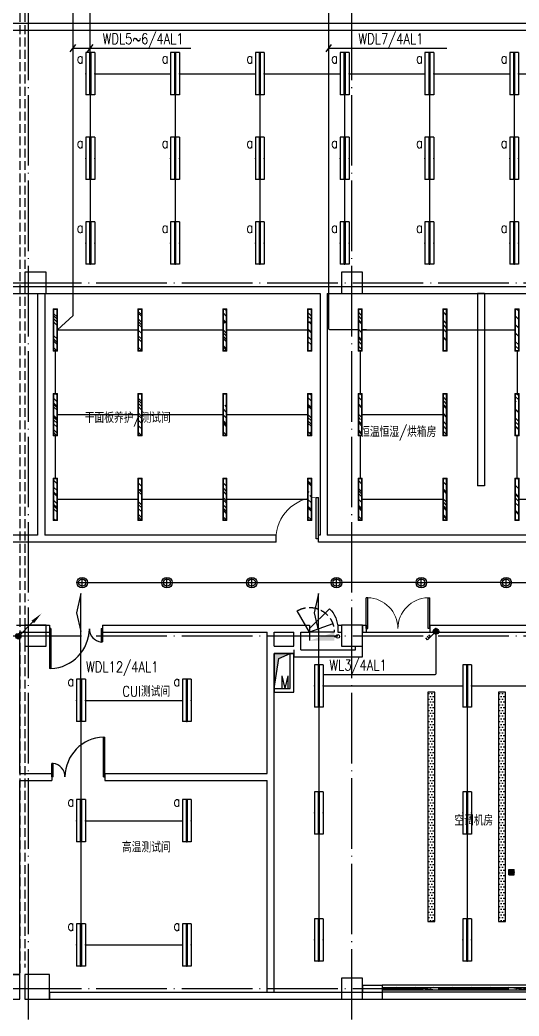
# Model space of a CAD drawing. Extents: x -621157 to 1764546, y -106808 to 741893.
# Drawn here: x 238100 to 252230, y 299222 to 327450 of the extents above; entities that cross this region are included whole.
import ezdxf
from ezdxf.enums import TextEntityAlignment as Align

# ---------------------------------------------------------------- set-up
doc = ezdxf.new("R2010")
doc.units = 0
doc.header["$LTSCALE"] = 1000
doc.header["$MEASUREMENT"] = 0
doc.linetypes.add('XREF-A-101-平面图_t3$0$DASH', pattern=[0.35, 0.25, -0.1])
doc.linetypes.add('XREF-A-101-平面图_t3$0$DOTE', pattern=[2.42, 2, -0.2, 0.02, -0.2])
for name, color, linetype in [('0-底图', 7, 'Continuous'), ('A-吊顶图及精装修区域', 7, 'Continuous'), ('EQUIP-照明', 3, 'Continuous'), ('I-LIGHT', 3, 'Continuous'), ('SIG_TEXT', 2, 'Continuous'), ('TEL_TEXT', 7, 'Continuous'), ('WIRE-照明', 4, 'Continuous'), ('XREF-A-101-平面图_t3$0$A-COLUMN', 8, 'Continuous'), ('XREF-A-101-平面图_t3$0$A-DOTE', 8, 'Continuous'), ('XREF-A-101-平面图_t3$0$A-GROUND', 8, 'Continuous'), ('XREF-A-101-平面图_t3$0$A-PUB_HATCH', 8, 'Continuous'), ('XREF-A-101-平面图_t3$0$A-ROOM-CH', 8, 'Continuous'), ('XREF-A-101-平面图_t3$0$A-SEE', 8, 'Continuous'), ('XREF-A-101-平面图_t3$0$A-WALL', 8, 'Continuous'), ('XREF-A-101-平面图_t3$0$A-WALL-FILL', 8, 'Continuous'), ('XREF-A-101-平面图_t3$0$A-WINDOW', 8, 'Continuous'), ('XREF-A-101-平面图_t3$0$M-HOLE', 8, 'Continuous'), ('XREF-A-101-平面图_t3$0$P-EQUIPMENT', 8, 'Continuous'), ('XREF-A-101-平面图_t3$0$PUB_TEXT', 8, 'Continuous'), ('XREF-A-101-平面图_t3$0$水-尺寸', 8, 'Continuous')]:
    doc.layers.add(name, color=color, linetype=linetype)
doc.layers.add('灯具图例与顶面填充$0$I-C-light', color=3, linetype='Continuous', lineweight=13)
doc.styles.add('_TEL_DIM', font='SIMPLEX', dxfattribs={"width": 0.8, "height": 3.5, "bigfont": 'HZTXT'})
doc.styles.add('DIM_FONT', font='ROMANS', dxfattribs={"width": 0.8, "bigfont": 'HZDXC'})
doc.styles.get("Standard").update_dxf_attribs({"font": 'romans.shx', "bigfont": 'HZDXC.SHX'})
doc.styles.add('XREF-A-101-平面图_t3$0$-HZDXCROMANS', font='ROMANS.shx', dxfattribs={"bigfont": 'HZDXC.shx'})
doc.styles.add('XREF-A-101-平面图_t3$0$hzdxcROMANS', font='ROMANS', dxfattribs={"width": 0.8, "bigfont": 'HZDXC'})
doc.styles.add('XZC', font='SIMPLEX.SHX', dxfattribs={"width": 0.7, "bigfont": 'hztxt.shx'})
doc.linetypes.add('Ground', pattern='A,0.75,-0.125,[135,sr.shx,S=0.1,R=0,X=-0.15,Y=0],0.125,-0.125', length=1.125)
doc.linetypes.add('LED_LINE', pattern='A,12.7,-5.08,["LED",XZC,S=2.54,R=0,X=-2.54,Y=-1.27],-6.35', length=24.13)
doc.dimstyles.get("Standard").update_dxf_attribs({"dimscale": 100, "dimtxt": 3.5, "dimasz": 1, "dimexe": 2.5, "dimexo": 3, "dimgap": 1.5, "dimtad": 1, "dimdec": 0, "dimzin": 0, "dimdsep": 46, "dimtxsty": 'Standard', "dimblk": 'ARCHTICK', "dimcen": 0.09, "dimadec": 0, "dimazin": 0, "dimtfac": 1, "dimtdec": 0, "dimtix": 1, "dimtmove": 2, "dimatfit": 3, "dimfxl": 0, "dimtolj": 1, "dimtzin": 0, "dimarcsym": 0})

# ---------------------------------------------------------------- blocks, each defined once
blk = doc.blocks.new('XREF-A-101-平面图_t3$0$柱网4F')
at = {"layer": 'XREF-A-101-平面图_t3$0$A-COLUMN'}
for points in [[(38240, -20300), (38840, -20300), (38840, -19700), (38240, -19700)], [(47200, -20300), (47800, -20300), (47800, -19700), (47200, -19700)], [(38240, -30300), (38840, -30300), (38840, -29700), (38240, -29700)], [(47200, -30300), (47800, -30300), (47800, -29700), (47200, -29700)], [(37400, -40300), (38100, -40300), (38100, -39600), (37400, -39600)], [(38240, -40300), (38940, -40300), (38940, -39600), (38240, -39600)], [(47200, -40300), (47800, -40300), (47800, -39700), (47200, -39700)]]:
    blk.add_lwpolyline(points, close=True, dxfattribs=at)
blk = doc.blocks.new('XREF-A-101-平面图_t3$0$ROOM')
at = {"layer": 'XREF-A-101-平面图_t3$0$A-ROOM-CH', "style": 'XREF-A-101-平面图_t3$0$-HZDXCROMANS', "width": 0.6}
for tag, p in [('中文房间名称', (0, -1000)), ('英文房间名称', (0, -1500))]:
    blk.add_attdef(tag, text='', height=300, dxfattribs=at).set_placement(p, align=Align.CENTER)
blk = doc.blocks.new('_ArchTick')
at = {"color": 0, "linetype": 'ByBlock', "const_width": 0.4}
blk.add_lwpolyline([(-0.5, -0.5), (0.5, 0.5)], dxfattribs=at)
blk = doc.blocks.new('*D25423')
at = {"layer": 'Defpoints', "color": 0}
blk.add_point((0, 0), dxfattribs=at)
blk.add_point((0, 0), dxfattribs=at)
blk.add_point((0, 0), dxfattribs=at)
blk.add_point((0, 0), dxfattribs=at)
at = {"layer": 'XREF-A-101-平面图_t3$0$水-尺寸', "color": 0, "linetype": 'ByBlock', "lineweight": -2}
blk.add_line((0, 300), (0, 250), dxfattribs=at)
blk.add_line((0, 300), (0, 250), dxfattribs=at)
blk.add_arc((0, 0), 0, 180, 180, dxfattribs=at)
at = {"layer": 'XREF-A-101-平面图_t3$0$水-尺寸', "color": 0, "linetype": 'ByBlock', "lineweight": -2, "xscale": 100, "yscale": 100, "zscale": 100}
for rotation in [90, 90.00000000000001]:
    blk.add_blockref('_ArchTick', (0, 0), dxfattribs=dict(at, rotation=rotation))
at = {"layer": 'XREF-A-101-平面图_t3$0$水-尺寸', "color": 0, "insert": (0, 0), "char_height": 350, "attachment_point": 5}
blk.add_mtext('\\A1;0%%d', dxfattribs=at)
blk = doc.blocks.new('XREF-A-101-平面图_t3$0$地漏1')
for p, q in [((-75, -75), (-75, 75)), ((75, 75), (-75, 75)), ((-40, 75), (-40, -75)), ((0, 75), (0, -75)), ((40, 75), (40, -75)), ((75, -75), (75, 75)), ((75, -75), (-75, -75))]:
    blk.add_line(p, q)
blk.add_circle((0, 0), 75)
blk = doc.blocks.new('XREF-A-101-平面图_t3$0$G$C763C4DB6')
at = {"layer": 'XREF-A-101-平面图_t3$0$PUB_TEXT', "zscale": 0.5, "rotation": 270}
blk.add_blockref('XREF-A-101-平面图_t3$0$地漏1', (-2007, 200000), dxfattribs=at)
blk = doc.blocks.new('XREF-A-101-平面图_t3$0$轴网(3)')
at = {"layer": 'XREF-A-101-平面图_t3$0$A-DOTE', "linetype": 'XREF-A-101-平面图_t3$0$DOTE'}
for p, q in [((38340, -3300), (38340, 43300)), ((47500, -3300), (47500, 43300)), ((-3300, 20000), (69800, 20000)), ((-3300, 10000), (69800, 10000)), ((-3300, 0), (69800, 0))]:
    blk.add_line(p, q, dxfattribs=at)
blk = doc.blocks.new('XREF-A-101-平面图_t3$0$WINDOW2DLIB$SYSLIB$00000012')
at = {"color": 0}
for points in [[(-0.5, 0.5), (-0.5, -0.5)], [(0.5, 0.5), (-0.5, 0.5)], [(0.5, -0.5), (0.5, 0.5)], [(-0.5, 0.1667), (0.5, 0.1667)], [(-0.3839, -0.1667), (-0.448, 0.1667)], [(-0.3159, -0.1667), (-0.38, 0.1667)], [(-0.2479, -0.1667), (-0.312, 0.1667)], [(-0.1799, -0.1667), (-0.244, 0.1667)], [(-0.1119, -0.1667), (-0.176, 0.1667)], [(-0.0439, -0.1667), (-0.108, 0.1667)], [(0.0241, -0.1667), (-0.04, 0.1667)], [(0.0921, -0.1667), (0.028, 0.1667)], [(0.16, -0.1667), (0.0959, 0.1667)], [(0.228, -0.1667), (0.1639, 0.1667)], [(0.296, -0.1667), (0.2319, 0.1667)], [(0.364, -0.1667), (0.2999, 0.1667)], [(0.432, -0.1667), (0.3679, 0.1667)], [(0.5, -0.1667), (0.4359, 0.1667)], [(-0.4519, -0.1667), (-0.5, 0.0836)], [(-0.5, -0.1667), (0.5, -0.1667)], [(0.5, -0.5), (-0.5, -0.5)]]:
    blk.add_lwpolyline(points, dxfattribs=at)
blk = doc.blocks.new('XREF-A-101-平面图_t3$0$DOOR2DLIB$SYSLIB$00000108')
at = {"color": 0}
for p, q in [((-0.5, 0), (-0.5, 0.4875)), ((-0.475, 0.4875), (-0.5, 0.4875)), ((-0.475, 0), (-0.475, 0.4875)), ((0.475, 0), (0.475, 0.4875)), ((0.475, 0.4875), (0.5, 0.4875)), ((0.5, 0), (0.5, 0.4875)), ((-0.5, 0), (-0.475, 0)), ((0.5, 0), (0.475, 0))]:
    blk.add_line(p, q, dxfattribs=at)
at = {"color": 0, "lineweight": 13}
for centre, start, end in [((-0.4875, 0), 0, 88.53072), ((0.4875, 0), 91.46928, 180)]:
    blk.add_arc(centre, 0.4875, start, end, dxfattribs=at)
blk = doc.blocks.new('XREF-A-101-平面图_t3$0$DOOR2DLIB$SYSLIB$00000123')
at = {"color": 0}
for p, q in [((0.475, -0.001), (0.475, 0.752)), ((0.475, 0.752), (0.5, 0.752)), ((0.5, -0.001), (0.5, 0.752)), ((-0.5, 0), (-0.5, 0.252)), ((-0.475, 0.252), (-0.5, 0.252)), ((-0.475, 0), (-0.475, 0.252)), ((-0.475, 0), (-0.5, 0)), ((0.475, -0.001), (0.5, -0.001))]:
    blk.add_line(p, q, dxfattribs=at)
for centre, radius, start, end in [((0.505, -0.002), 0.755, 92.2493, 179.7238), ((-0.501, 0.003), 0.251, 359.7899, 84.0974)]:
    blk.add_arc(centre, radius, start, end, dxfattribs=at)
blk = doc.blocks.new('XREF-A-101-平面图_t3$0$DOOR2DLIB$SYSLIB$00000107')
at = {"color": 0}
for p, q in [((0.45, 0.975), (0.5, 0.975)), ((0.45, 0), (0.45, 0.975)), ((0.5, 0), (0.5, 0.975)), ((0.5, 0), (0.45, 0))]:
    blk.add_line(p, q, dxfattribs=at)
at = {"color": 0, "lineweight": 13}
blk.add_arc((0.475, 0), 0.975, 91.4693, 180, dxfattribs=at)
blk = doc.blocks.new('XREF-A-101-平面图_t3$0$DOOR2DLIB$SYSLIB$00000101')
at = {"color": 0}
blk.add_line((0.5, 0), (-0.207, 0.707), dxfattribs=at)
blk.add_arc((0.5, 0), 1, 135, 180, dxfattribs=at)
blk = doc.blocks.new('筒灯')
at = {"color": 8}
for p, q in [((150, 0), (-150, 0)), ((0, 150), (0, -150))]:
    blk.add_line(p, q, dxfattribs=at)
blk.add_circle((0, 0), 150)
blk.add_circle((0, 0), 102, dxfattribs=at)
blk = doc.blocks.new('$equip_U$00000103(3T96GD2-PC)')
for p, q in [((-1.2, 0.25), (1.2, 0.25)), ((-1.2, 0.25), (-1.2, -0.25)), ((1.2, 0.25), (1.2, -0.25)), ((-1.2, -0.25), (1.2, -0.25))]:
    blk.add_line(p, q)
at = {"const_width": 0.14}
blk.add_lwpolyline([(-1.2, 0), (1.2, 0)], dxfattribs=at)
for p in [(-1.2, 0), (0, 0.25), (1.2, 0), (0, -0.25)]:
    blk.add_point(p)
at = {"color": 7, "style": '_TEL_DIM', "flags": 1}
for tag in ['A', 'REMARK']:
    blk.add_attdef(tag, text='', height=0.00002, dxfattribs=at).set_placement((0, 0), align=Align.MIDDLE_CENTER)
blk = doc.blocks.new('$equip_U$00000113(3T96GD2-PC)')
blk.add_blockref('$equip_U$00000103(3T96GD2-PC)', (0, 0))
at = {"color": 7, "style": '_TEL_DIM', "flags": 1}
for tag in ['A', 'REMARK']:
    blk.add_attdef(tag, text='', height=0.00002, dxfattribs=at).set_placement((0, 0), align=Align.MIDDLE_CENTER)
blk = doc.blocks.new('$equip_U$00000128(7WHLKQ2-PC)')
blk.add_blockref('$equip_U$00000113(3T96GD2-PC)', (0, 0))
at = {"color": 7, "style": '_TEL_DIM', "flags": 1}
blk.add_attdef('A', text='', height=0.00002, dxfattribs=at).set_placement((0, 0), align=Align.MIDDLE_CENTER)
blk = doc.blocks.new('灯具图例与顶面填充$0$顶面图例$0$16-吊线灯-011')
at = {"color": 8}
blk.add_wipeout([(0, 35), (0, -25), (600, -25), (600, 35)], dxfattribs=at)
at = {"linetype": 'ByBlock'}
h = blk.add_hatch(dxfattribs=at)
h.set_pattern_fill('AR-RROOF', color=250, scale=5, angle=45)
h.set_pattern_definition([(45, (-809054.52, -461832.93), (107.763073, 287.368196), [1905, -254, 635, -127]), (45, (-808979.98, -461668.59), (-209.239968, 29.634845), [381, -41.91, 762, -95.25]), (45, (-809085.95, -461711.69), (406.805602, 527.141034), [1016, -177.8, 508, -127])])
h.paths.add_polyline_path([(10, 25), (590, 25), (590, -15), (10, -15)])
at = {"color": 0, "linetype": 'ByBlock'}
for points in [[(0, 35), (600, 35), (600, -25), (0, -25)], [(10, 25), (590, 25), (590, -15), (10, -15)]]:
    blk.add_lwpolyline(points, close=True, dxfattribs=at)
blk = doc.blocks.new('G$C573A90DD')
at = {"layer": '灯具图例与顶面填充$0$I-C-light', "xscale": 2, "yscale": 2, "zscale": 2, "rotation": 90}
for p in [(39110, -21934), (41510, -21934), (43910, -21934), (46310, -21934), (47741, -21934), (50141, -21934), (52180, -21934), (39110, -24334), (41510, -24334), (43910, -24334), (46310, -24334), (47741, -24334), (50141, -24334), (52180, -24334), (39110, -26734), (41510, -26734), (43910, -26734), (46310, -26734), (47741, -26734), (50141, -26734), (52180, -26734)]:
    blk.add_blockref('灯具图例与顶面填充$0$顶面图例$0$16-吊线灯-011', p, dxfattribs=at)
blk = doc.blocks.new('*X14702')
at = {"color": 0, "linetype": 'Continuous'}
for p, q in [((192.59, 446.72), (193.93, 448.06)), ((192.65, 447.21), (193.44, 448)), ((192.67, 446.38), (194.27, 447.98)), ((192.81, 446.1), (194.55, 447.84)), ((193.01, 445.87), (194.78, 447.64)), ((193.27, 445.7), (194.95, 447.39)), ((193.58, 445.59), (195.06, 447.07)), ((193.98, 445.57), (195.08, 446.67))]:
    blk.add_line(p, q, dxfattribs=at)
blk = doc.blocks.new('$equip$00001964')
for p, q in [((0.147, 0.356), (0.625, 0.833)), ((0.625, 0.833), (0.766, 0.692)), ((0.399, 0.607), (0.54, 0.466)), ((0.512, 0.72), (0.653, 0.579))]:
    blk.add_line(p, q)
blk.add_circle((0, 0.208), 0.208)
for p in [(-0.208, 0.208), (0, 0.417), (0, 0), (0.208, 0.208)]:
    blk.add_point(p)
for points in [[(-0.18, 0.313), (0.18, 0.313), (-0.208, 0.208), (0.208, 0.208)], [(-0.18, 0.104), (0.18, 0.104), (-0.208, 0.208), (0.208, 0.208)], [(-0.104, 0.389), (0.104, 0.389), (-0.18, 0.313), (0.18, 0.313)], [(-0.104, 0.028), (0.104, 0.028), (-0.18, 0.104), (0.18, 0.104)], [(0, 0.417), (0, 0.417), (-0.104, 0.389), (0.104, 0.389)], [(0, 0), (0, 0), (-0.104, 0.028), (0.104, 0.028)]]:
    blk.add_solid(points)
at = {"layer": 'TEL_TEXT', "style": '_TEL_DIM', "flags": 1}
blk.add_attdef('A', text='', height=0.00002, dxfattribs=at).set_placement((0, 0), align=Align.MIDDLE_CENTER)
blk = doc.blocks.new('XREF-A-101-平面图_t3$0$单出口消火栓新')
for p, q in [((-240, 700), (-846.2, 1050)), ((-479.4, 42.2), (-240, 700)), ((-240, 0), (-240, 700)), ((-240, 700), (0, 700))]:
    blk.add_line(p, q)
at = {"color": 0, "linetype": 'XREF-A-101-平面图_t3$0$DASH'}
blk.add_arc((-240, 700), 700, 150, 270, dxfattribs=at)
blk.add_solid([(-240, 0), (0, 0), (0, 700)])
at = {"layer": 'XREF-A-101-平面图_t3$0$水-尺寸', "linetype": 'ByBlock'}
dim = blk.add_angular_dim_3p(base=(0, 0), center=(0, 0), p1=(0, 0), p2=(0, 0), dimstyle='Standard', dxfattribs=at)
dim.commit()
dim.dimension.update_dxf_attribs({"geometry": '*D25423', "text_midpoint": (0, 0)})
blk = doc.blocks.new('*U25256')
at = {"layer": 'XREF-A-101-平面图_t3$0$P-EQUIPMENT', "color": 10}
blk.add_line((0, 120), (50, 120), dxfattribs=at)
at = {"layer": 'XREF-A-101-平面图_t3$0$P-EQUIPMENT'}
blk.add_circle((100, 120), 50, dxfattribs=at)
at = {"layer": 'XREF-A-101-平面图_t3$0$P-EQUIPMENT', "xscale": -1, "rotation": 90}
blk.add_blockref('XREF-A-101-平面图_t3$0$单出口消火栓新', (0, 0), dxfattribs=at)
blk = doc.blocks.new('XREF-A-101-平面图_t3$0$G$C156FCA62')
at = {"layer": 'XREF-A-101-平面图_t3$0$P-EQUIPMENT'}
blk.add_blockref('*U25256', (47000, 309860), dxfattribs=at)
blk = doc.blocks.new('*U25374')
at = {"layer": 'XREF-A-101-平面图_t3$0$P-EQUIPMENT', "color": 10}
blk.add_line((0, 120), (50, 120), dxfattribs=at)
at = {"layer": 'XREF-A-101-平面图_t3$0$P-EQUIPMENT'}
blk.add_circle((100, 120), 50, dxfattribs=at)
at = {"layer": 'XREF-A-101-平面图_t3$0$P-EQUIPMENT', "xscale": -1, "rotation": 90}
blk.add_blockref('XREF-A-101-平面图_t3$0$单出口消火栓新', (0, 0), dxfattribs=at)
blk = doc.blocks.new('XREF-A-101-平面图_t3$0$G$C646F86AA')
at = {"layer": 'XREF-A-101-平面图_t3$0$P-EQUIPMENT'}
blk.add_blockref('*U25374', (47000, 309860), dxfattribs=at)
blk = doc.blocks.new('XREF-A-101-平面图_t3')
at = {"layer": 'XREF-A-101-平面图_t3$0$A-PUB_HATCH'}
h = blk.add_hatch(color=256, dxfattribs=at)
h.dxf.hatch_style = 1
h.paths.add_polyline_path([(245750, 309500), (245300, 309500), (245300, 308500), (245432, 309352)])
h = blk.add_hatch(dxfattribs=at)
h.set_pattern_fill('DOTS', color=256, scale=50)
h.set_pattern_definition([(0, (10445, 300900), (39.6875, 79.375), [0, -79.375])])
h.paths.add_polyline_path([(249850, 308400), (249650, 308400), (249650, 301900), (249850, 301900)])
h = blk.add_hatch(dxfattribs=at)
h.set_pattern_fill('DOTS', color=256, scale=50)
h.set_pattern_definition([(0, (12445, 300900), (39.6875, 79.375), [0, -79.375])])
h.paths.add_polyline_path([(251850, 308400), (251650, 308400), (251650, 301900), (251850, 301900)])
at = {"layer": 'XREF-A-101-平面图_t3$0$A-GROUND', "linetype": 'XREF-A-101-平面图_t3$0$DASH'}
for points in [[(238100, 339200), (238100, 300400)], [(238240, 339200), (238240, 300600)]]:
    blk.add_lwpolyline(points, dxfattribs=at)
at = {"layer": 'XREF-A-101-平面图_t3$0$A-SEE'}
blk.add_lwpolyline([(248350, 299700), (256150, 299700)], dxfattribs=at)
at = {"layer": 'XREF-A-101-平面图_t3$0$A-WALL'}
for p, q in [((255900, 327350), (221400, 327350)), ((255900, 327150), (221400, 327150)), ((232050, 319900), (238700, 319900)), ((238700, 319900), (246700, 319900)), ((246700, 319900), (257800, 319900)), ((246700, 319900), (246700, 319900)), ((232150, 319700), (238600, 319700)), ((238600, 319700), (238600, 312850)), ((238800, 319700), (238800, 312850)), ((238800, 319700), (246600, 319700)), ((246600, 319700), (246600, 312850)), ((246800, 319700), (246800, 312850)), ((246800, 319700), (257800, 319700)), ((251050, 319700), (251050, 314250)), ((251250, 319700), (251050, 319700)), ((251250, 319700), (251250, 314250)), ((251250, 314250), (251050, 314250)), ((238600, 312850), (233450, 312850)), ((245350, 312850), (238800, 312850)), ((246600, 312850), (246550, 312850)), ((247400, 312850), (246800, 312850)), ((255100, 312850), (247400, 312850)), ((238700, 312650), (233450, 312650)), ((245350, 312650), (238700, 312650)), ((246700, 312650), (246550, 312650)), ((247300, 312650), (246700, 312650)), ((247500, 312650), (247300, 312650)), ((255100, 312650), (247500, 312650)), ((238000, 310300), (238940, 310300)), ((240440, 310300), (245200, 310300)), ((245200, 310300), (245950, 310300)), ((245950, 310300), (246300, 310300)), ((247100, 310300), (247200, 310300)), ((247200, 310300), (247200, 310100)), ((247800, 310300), (247900, 310300)), ((247800, 310300), (247800, 310100)), ((249700, 310300), (257500, 310300)), ((238100, 310100), (238940, 310100)), ((238100, 306100), (238100, 310100)), ((240440, 310100), (245100, 310100)), ((245100, 309600), (245100, 310100)), ((245300, 309700), (245300, 310100)), ((245300, 310100), (245850, 310100)), ((245850, 309700), (245850, 310100)), ((246050, 310100), (246300, 310100)), ((246050, 309600), (246050, 310100)), ((247100, 310100), (247200, 310100)), ((247800, 310100), (247900, 310100)), ((249700, 310100), (257500, 310100)), ((245300, 309700), (245850, 309700)), ((247600, 309600), (247600, 309700)), ((247600, 309700), (247800, 309700)), ((247800, 309400), (247800, 309700)), ((245100, 306100), (245100, 309600)), ((245300, 309500), (245850, 309500)), ((245300, 306000), (245300, 309500)), ((245850, 309600), (245850, 309400)), ((245850, 309400), (245950, 309400)), ((245950, 309400), (247800, 309400)), ((246050, 309600), (247600, 309600)), ((238100, 306100), (239000, 306100)), ((240500, 306100), (245100, 306100)), ((245300, 299900), (245300, 306000)), ((238100, 305900), (239000, 305900)), ((238100, 300400), (238100, 305900)), ((240500, 305900), (245100, 305900)), ((245100, 299900), (245100, 305900)), ((237900, 300400), (238100, 300400)), ((245100, 299900), (245300, 299900))]:
    blk.add_line(p, q, dxfattribs=at)
for points in [[(245350, 312650), (245350, 312850)], [(246550, 312650), (246550, 312850)], [(238940, 310300), (238940, 310100)], [(240440, 310300), (240440, 310100)], [(246300, 310300), (246300, 310100)], [(247100, 310300), (247100, 310100)], [(247900, 310300), (247900, 310100)], [(249700, 310300), (249700, 310100)], [(239000, 306100), (239000, 305900)], [(240500, 306100), (240500, 305900)]]:
    blk.add_lwpolyline(points, dxfattribs=at)
at = {"layer": 'XREF-A-101-平面图_t3$0$A-WALL-FILL', "color": 171}
for p, q in [((247800, 300100), (248350, 300100)), ((247800, 300100), (247800, 299900)), ((238940, 299900), (248350, 299900)), ((238940, 299900), (238940, 299700)), ((247800, 299900), (248350, 299900)), ((248350, 299900), (248350, 299700)), ((238940, 299700), (248350, 299700))]:
    blk.add_line(p, q, dxfattribs=at)
blk.add_lwpolyline([(248350, 300100), (248350, 299900)], dxfattribs=at)
at = {"layer": 'XREF-A-101-平面图_t3$0$A-WINDOW'}
blk.add_line((247900, 310100), (249700, 310100), dxfattribs=at)
at = {"layer": 'XREF-A-101-平面图_t3$0$M-HOLE'}
for points in [[(245300, 308500), (245750, 308500), (245750, 309500), (245300, 309500)], [(245300, 308400), (245850, 308400), (245850, 309500), (245300, 309500)], [(249850, 308400), (249650, 308400), (249650, 301900), (249850, 301900)], [(251850, 308400), (251650, 308400), (251650, 301900), (251850, 301900)]]:
    blk.add_lwpolyline(points, close=True, dxfattribs=at)
blk.add_lwpolyline([(245750, 309500), (245300, 309500), (245300, 308500), (245432, 309352), (245750, 309500)], dxfattribs=at)
for name, p in [('XREF-A-101-平面图_t3$0$G$C156FCA62', (200000, 0)), ('XREF-A-101-平面图_t3$0$G$C646F86AA', (200000, 0)), ('XREF-A-101-平面图_t3$0$G$C646F86AA', (200000, 0)), ('XREF-A-101-平面图_t3$0$G$C763C4DB6', (254020, 103300))]:
    blk.add_blockref(name, p)
at = {"layer": 'XREF-A-101-平面图_t3$0$A-COLUMN'}
blk.add_blockref('XREF-A-101-平面图_t3$0$柱网4F', (200000, 340000), dxfattribs=at)
at = {"layer": 'XREF-A-101-平面图_t3$0$A-DOTE'}
blk.add_blockref('XREF-A-101-平面图_t3$0$轴网(3)', (200000, 300000), dxfattribs=at)
at = {"layer": 'XREF-A-101-平面图_t3$0$A-ROOM-CH'}
ref = blk.add_blockref('XREF-A-101-平面图_t3$0$ROOM', (241151, 317031), dxfattribs=at)
ref.add_attrib('中文房间名称', '干面板养护/测试间', dxfattribs={"height": 300, "style": 'XREF-A-101-平面图_t3$0$-HZDXCROMANS', "width": 0.8}).set_placement((241151, 316031), align=Align.CENTER)
ref = blk.add_blockref('XREF-A-101-平面图_t3$0$ROOM', (248809, 316631), dxfattribs=at)
ref.add_attrib('中文房间名称', '恒温恒湿/烘箱房', dxfattribs={"height": 300, "style": 'XREF-A-101-平面图_t3$0$-HZDXCROMANS', "width": 0.8}).set_placement((248809, 315631), align=Align.CENTER)
ref = blk.add_blockref('XREF-A-101-平面图_t3$0$ROOM', (241677, 309273), dxfattribs=dict(at, xscale=-1))
ref.add_attrib('中文房间名称', 'CUI测试间', dxfattribs={"height": 300, "style": 'XREF-A-101-平面图_t3$0$-HZDXCROMANS', "width": 0.8}).set_placement((241677, 308273), align=Align.CENTER)
ref = blk.add_blockref('XREF-A-101-平面图_t3$0$ROOM', (250948, 305619), dxfattribs=dict(at, xscale=-1))
ref.add_attrib('中文房间名称', '空调机房', dxfattribs={"height": 300, "style": 'XREF-A-101-平面图_t3$0$-HZDXCROMANS', "width": 0.8}).set_placement((250948, 304619), align=Align.CENTER)
ref = blk.add_blockref('XREF-A-101-平面图_t3$0$ROOM', (241677, 304859), dxfattribs=dict(at, xscale=-1))
ref.add_attrib('中文房间名称', '高温测试间', dxfattribs={"height": 300, "style": 'XREF-A-101-平面图_t3$0$-HZDXCROMANS', "width": 0.8}).set_placement((241677, 303859), align=Align.CENTER)
at = {"layer": 'XREF-A-101-平面图_t3$0$A-WINDOW', "xscale": -1200, "yscale": -1200, "zscale": -1200, "rotation": 180}
blk.add_blockref('XREF-A-101-平面图_t3$0$DOOR2DLIB$SYSLIB$00000107', (245950, 312750), dxfattribs=at)
at = {"layer": 'XREF-A-101-平面图_t3$0$A-WINDOW'}
for name, p, xscale, yscale, zscale in [('XREF-A-101-平面图_t3$0$DOOR2DLIB$SYSLIB$00000108', (248800, 310200), -1800, 1800, -1800), ('XREF-A-101-平面图_t3$0$DOOR2DLIB$SYSLIB$00000101', (246700, 310200), -800, 800, -800), ('XREF-A-101-平面图_t3$0$DOOR2DLIB$SYSLIB$00000123', (239690, 310200), -1500, -1500, -1500), ('XREF-A-101-平面图_t3$0$DOOR2DLIB$SYSLIB$00000123', (239750, 306000), 1500, 1500, 1500), ('XREF-A-101-平面图_t3$0$WINDOW2DLIB$SYSLIB$00000012', (252250, 300000), 7800, 200, 7800)]:
    blk.add_blockref(name, p, dxfattribs=dict(at, xscale=xscale, yscale=yscale, zscale=zscale))
at = {"layer": 'XREF-A-101-平面图_t3$0$M-HOLE', "style": 'XREF-A-101-平面图_t3$0$hzdxcROMANS', "width": 0.7}
blk.add_text('M', height=360, dxfattribs=at).set_placement((245471, 308500))

msp = doc.modelspace()

# ---------------------------------------------------------------- block references
at = {"layer": '0-底图'}
msp.add_blockref('XREF-A-101-平面图_t3', (0, 0), dxfattribs=at)

# ---------------------------------------------------------------- next in the draw order: linework, layer by layer
at = {"layer": 'SIG_TEXT', "linetype": 'Ground'}
for points in [[(239524, 326546), (239683, 326754)], [(240013, 326546), (240172, 326754)], [(246765, 326546), (246924, 326754)]]:
    msp.add_lwpolyline(points, dxfattribs=at)
at = {"layer": 'SIG_TEXT'}
for points in [[(239603, 326650), (242941, 326650)], [(246844, 326650), (250182, 326650)]]:
    msp.add_lwpolyline(points, dxfattribs=at)
at = {"layer": 'WIRE-照明'}
for points in [[(239603, 319076), (239603, 327830)], [(240092, 326525), (240092, 327830)], [(240217, 325925), (242367, 325925)], [(242617, 325925), (244767, 325925)], [(245017, 325925), (247167, 325925)], [(247417, 325925), (249567, 325925)], [(249817, 325925), (251967, 325925)], [(252217, 325925), (254367, 325925)], [(240092, 325325), (240092, 324125)], [(242492, 325325), (242492, 324125)], [(244892, 325325), (244892, 324125)], [(247292, 325325), (247292, 324125)], [(249692, 325325), (249692, 324125)], [(252092, 325325), (252092, 324125)], [(240092, 322925), (240092, 321725)], [(242492, 322925), (242492, 321725)], [(244892, 322925), (244892, 321725)], [(247292, 322925), (247292, 321725)], [(249692, 322925), (249692, 321725)], [(252092, 322925), (252092, 321725)], [(252180, 318066), (252180, 316866)], [(252170, 315666), (252170, 314466)], [(252230, 313866), (254510, 313866)], [(240013, 311504), (242113, 311504)], [(242413, 311504), (244513, 311504)], [(244813, 311504), (246913, 311504)], [(249313, 311504), (247213, 311504)], [(251713, 311504), (249613, 311504)], [(252013, 311504), (254113, 311504)]]:
    msp.add_lwpolyline(points, dxfattribs=at)
at = {"layer": 'WIRE-照明', "elevation": 672}
msp.add_lwpolyline([(247910, 318666), (246894, 318666, -0.414214), (246844, 318716), (246844, 327830)], format="xyb", dxfattribs=at)
at = {"layer": 'WIRE-照明'}
for points, elevation in [([(250191, 318666), (252110, 318666)], 672), ([(239827, 308766), (239827, 311195), (239702, 310647), (239827, 310119)], -720), ([(239952, 308166), (242702, 308166)], 672), ([(239827, 307566), (239827, 305355)], 672), ([(239952, 304755), (242702, 304755)], 672), ([(239827, 304155), (239827, 301838)], 672), ([(239952, 301238), (242702, 301238)], 672)]:
    msp.add_lwpolyline(points, dxfattribs=dict(at, elevation=elevation))

# ---------------------------------------------------------------- next in the draw order: block references
at = {"layer": 'EQUIP-照明', "xscale": 500.0000000023283, "yscale": 500.0000000022701, "zscale": 500.0000000022737, "rotation": 270}
for p in [(240092, 325925), (242492, 325925), (244892, 325925), (247292, 325925), (249692, 325925), (252092, 325925), (240092, 323525), (242492, 323525), (244892, 323525), (247292, 323525), (249692, 323525), (252092, 323525), (240092, 321125), (242492, 321125), (244892, 321125), (247292, 321125), (249692, 321125), (252092, 321125), (239827, 308166, 672), (242827, 308166, 672), (239827, 304755, 672), (242827, 304755, 672), (239827, 301238, 672), (242827, 301238, 672)]:
    msp.add_blockref('$equip_U$00000128(7WHLKQ2-PC)', p, dxfattribs=at)
at = {"layer": 'I-LIGHT', "linetype": 'LED_LINE', "ltscale": 0.5, "rotation": 180}
for p in [(239863, 311504), (242263, 311504), (244663, 311504), (247063, 311504), (249463, 311504), (251863, 311504)]:
    msp.add_blockref('筒灯', p, dxfattribs=at)

# ---------------------------------------------------------------- next in the draw order: texts
at = {"layer": 'SIG_TEXT', "color": 2, "style": 'DIM_FONT', "width": 0.8}
for s, p in [('WDL5~6/4AL1', (240441, 326766)), ('WDL7/4AL1', (247682, 326766))]:
    msp.add_text(s, height=300, dxfattribs=at).set_placement(p)
at = {"layer": 'SIG_TEXT', "style": 'DIM_FONT', "width": 0.8}
for p in [(239711, 326216, -672), (242111, 326216, -672), (244511, 326216, -672), (246911, 326216, -672), (249311, 326216, -672), (251711, 326216, -672), (239711, 323816, -672), (242111, 323816, -672), (244511, 323816, -672), (246911, 323816, -672), (249311, 323816, -672), (251711, 323816, -672), (239711, 321416, -672), (242111, 321416, -672), (244511, 321416, -672), (246911, 321416, -672), (249311, 321416, -672), (251711, 321416, -672), (239447, 308568), (242447, 308568), (239447, 305158), (242447, 305158), (239447, 301641), (242447, 301641)]:
    msp.add_text('a', height=300, dxfattribs=at).set_placement(p)

# ---------------------------------------------------------------- next in the draw order: block references
at = {"layer": 'A-吊顶图及精装修区域', "color": 2}
msp.add_blockref('G$C573A90DD', (200000, 340000), dxfattribs=at)

# ---------------------------------------------------------------- next in the draw order: linework, layer by layer
at = {"color": 4, "linetype": 'Continuous'}
msp.add_line((238074, 309992), (238462, 310389), dxfattribs=at)
msp.add_lwpolyline([(238462, 310389, 100, 0, 0), (238706, 310625, 0, 0, 0)], format="xyseb", dxfattribs=at)
msp.add_circle((238057, 309985), 78.1, dxfattribs=at)
at = {"layer": 'WIRE-照明'}
for points in [[(239603, 319076), (239160, 318666)], [(239160, 318666), (241440, 318666)], [(241560, 318666), (243840, 318666)], [(243960, 318666), (246240, 318666)], [(247791, 318667), (250071, 318667)], [(239100, 318066), (239100, 316866)], [(247731, 318067), (247731, 316867)], [(239160, 316266), (241440, 316266)], [(241560, 316266), (243840, 316266)], [(243960, 316266), (246240, 316266)], [(247791, 316266), (250071, 316266)], [(239100, 315666), (239100, 314466)], [(247731, 315667), (247731, 314467)], [(239160, 313866), (241440, 313866)], [(241560, 313866), (243840, 313866)], [(243960, 313866), (246240, 313866)], [(247791, 313866), (250071, 313866)], [(246685, 308578), (250635, 308578)], [(250885, 308578), (254835, 308578)], [(246560, 307978), (246560, 305578)], [(250760, 307978), (250760, 305578)], [(246560, 304378), (246560, 301978)], [(250760, 304378), (250760, 301978)]]:
    msp.add_lwpolyline(points, dxfattribs=at)
at = {"layer": 'WIRE-照明', "elevation": 672}
msp.add_lwpolyline([(246560, 309178), (246554, 311194), (246429, 310646), (246554, 310119)], dxfattribs=at)
at = {"layer": 'WIRE-照明'}
msp.add_lwpolyline([(249877, 310122), (249877, 308937, -0.414214), (249827, 308887), (246685, 308887)], format="xyb", dxfattribs=at)

# ---------------------------------------------------------------- next in the draw order: block references
at = {"color": 4, "linetype": 'Continuous', "xscale": 62.5, "yscale": 62.5, "zscale": 62.5}
msp.add_blockref('*X14702', (225943, 282059), dxfattribs=at)
at = {"layer": 'EQUIP-照明'}
for name, p, xscale, yscale, zscale, rotation in [('$equip$00001964', (249877, 310200), 376.3521634615026, 376.3521634615026, 376.3521634615026, 180), ('$equip_U$00000128(7WHLKQ2-PC)', (246560, 308578), 500.0000000023283, 500.0000000022701, 500.0000000022737, 270), ('$equip_U$00000128(7WHLKQ2-PC)', (250760, 308578), 500.0000000023283, 500.0000000022701, 500.0000000022737, 270), ('$equip_U$00000128(7WHLKQ2-PC)', (246560, 304978), 500.0000000023283, 500.0000000022701, 500.0000000022737, 270), ('$equip_U$00000128(7WHLKQ2-PC)', (250760, 304978), 500.0000000023283, 500.0000000022701, 500.0000000022737, 270), ('$equip_U$00000128(7WHLKQ2-PC)', (246560, 301378), 500.0000000023283, 500.0000000022701, 500.0000000022737, 270), ('$equip_U$00000128(7WHLKQ2-PC)', (250760, 301378), 500.0000000023283, 500.0000000022701, 500.0000000022737, 270)]:
    msp.add_blockref(name, p, dxfattribs=dict(at, xscale=xscale, yscale=yscale, zscale=zscale, rotation=rotation))

# ---------------------------------------------------------------- next in the draw order: texts
at = {"layer": 'SIG_TEXT', "color": 2, "style": 'DIM_FONT', "width": 0.8}
for s, p in [('WDL12/4AL1', (239973, 308966)), ('WL3/4AL1', (246860, 309018))]:
    msp.add_text(s, height=300, dxfattribs=at).set_placement(p)

doc.saveas('drawing.dxf')
